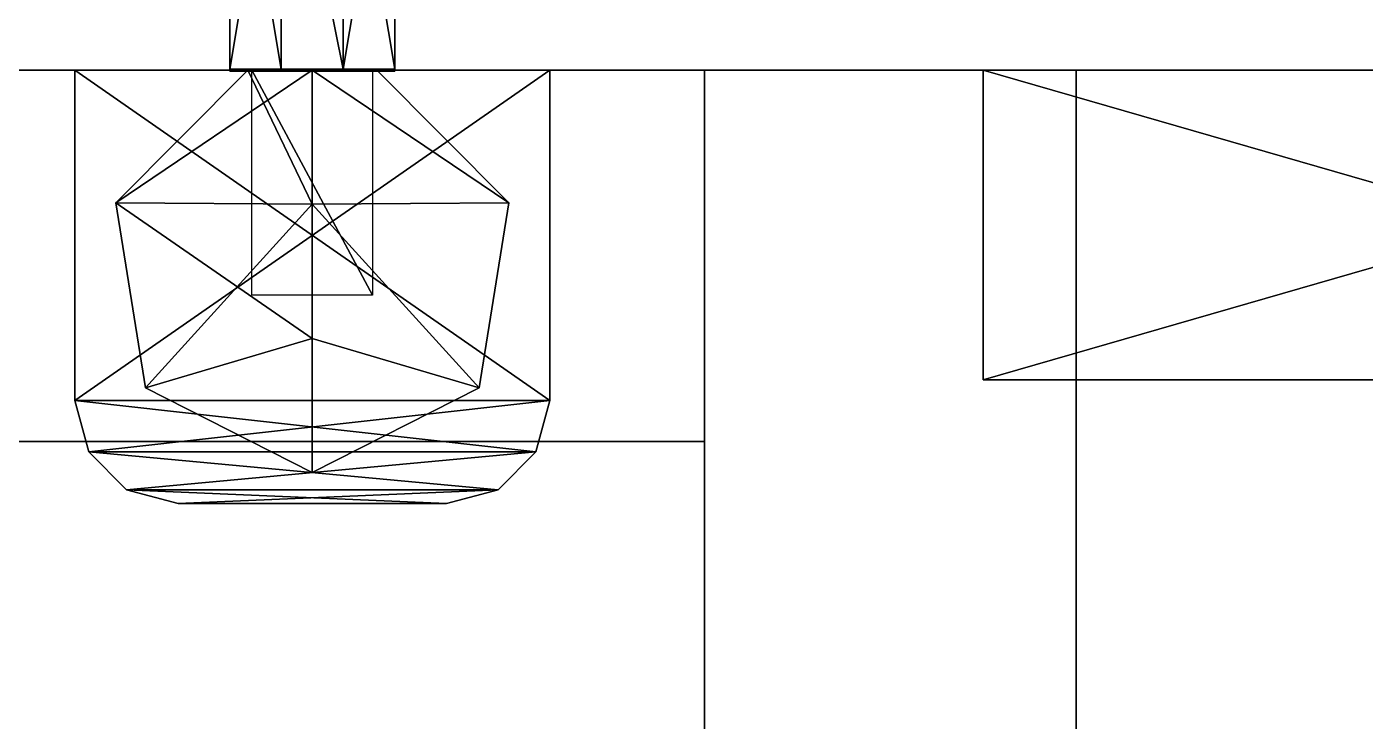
# Model space of a CAD drawing. Extents: x -100 to 4856, y -100 to 4830.
# Drawn here: x 459.2 to 524, y 2206.5 to 2240.1 of the extents above; entities that cross this region are included whole.
import ezdxf

# ---------------------------------------------------------------- set-up
doc = ezdxf.new("R2010")
doc.units = 0
for name, color, linetype in [('LAYER0', 7, 'CONTINUOUS'), ('LAYER144', 7, 'CONTINUOUS'), ('LAYER148', 7, 'CONTINUOUS'), ('LAYER163', 7, 'CONTINUOUS'), ('LAYER216', 7, 'CONTINUOUS'), ('LAYER217', 7, 'CONTINUOUS'), ('LAYER218', 254, 'CONTINUOUS'), ('LAYER244', 7, 'CONTINUOUS'), ('LAYER245', 7, 'CONTINUOUS'), ('LAYER246', 254, 'CONTINUOUS'), ('LAYER373', 253, 'CONTINUOUS'), ('LAYER375', 253, 'CONTINUOUS'), ('LAYER377', 253, 'CONTINUOUS'), ('LAYER379', 253, 'CONTINUOUS'), ('LAYER381', 253, 'CONTINUOUS'), ('LAYER430', 7, 'CONTINUOUS'), ('LAYER431', 7, 'CONTINUOUS')]:
    doc.layers.add(name, color=color, linetype=linetype)

msp = doc.modelspace()

# ---------------------------------------------------------------- linework, layer by layer
at = {"layer": 'LAYER0', "invisible_edges": 1}
for points in [[(4856, 4830, -5), (-100, -100, -5), (-100, 4830, -5), (4856, 4830, -5)], [(-100, -100, -5), (4856, 4830, -5), (4856, -100, -5), (-100, -100, -5)], [(4856, -100), (-100, 4830), (-100, -100), (4856, -100)], [(-100, 4830), (4856, -100), (4856, 4830), (-100, 4830)]]:
    msp.add_3dface(points, dxfattribs=at)
at = {"layer": 'LAYER144', "invisible_edges": 1}
for points in [[(20, 2238), (570, 2256), (570, 2238), (20, 2238)], [(570, 2256), (20, 2238), (20, 2256), (570, 2256)], [(20, 2256, 2540), (570, 2238, 2540), (570, 2256, 2540), (20, 2256, 2540)], [(570, 2238, 2540), (20, 2256, 2540), (20, 2238, 2540), (570, 2238, 2540)], [(570, 2238, 2540), (20, 2238), (570, 2238), (570, 2238, 2540)], [(20, 2238), (570, 2238, 2540), (20, 2238, 2540), (20, 2238)]]:
    msp.add_3dface(points, dxfattribs=at)
at = {"layer": 'LAYER148', "invisible_edges": 1}
for points in [[(20, 2238, 80), (570, 1458, 80), (20, 1458, 80), (20, 2238, 80)], [(570, 1458, 80), (20, 2238, 80), (570, 2238, 80), (570, 1458, 80)], [(20, 2238, 80), (570, 2238, 98), (570, 2238, 80), (20, 2238, 80)], [(570, 2238, 98), (20, 2238, 80), (20, 2238, 98), (570, 2238, 98)], [(570, 2238, 98), (20, 1458, 98), (570, 1458, 98), (570, 2238, 98)], [(20, 1458, 98), (570, 2238, 98), (20, 2238, 98), (20, 1458, 98)]]:
    msp.add_3dface(points, dxfattribs=at)
at = {"layer": 'LAYER163', "invisible_edges": 1}
for points in [[(20, 1458, 2539), (570, 2238, 2539), (20, 2238, 2539), (20, 1458, 2539)], [(570, 2238, 2539), (20, 1458, 2539), (570, 1458, 2539), (570, 2238, 2539)], [(20, 2238, 2521), (570, 2238, 2539), (570, 2238, 2521), (20, 2238, 2521)], [(570, 2238, 2539), (20, 2238, 2521), (20, 2238, 2539), (570, 2238, 2539)], [(570, 1458, 2521), (20, 2238, 2521), (570, 2238, 2521), (570, 1458, 2521)], [(20, 2238, 2521), (570, 1458, 2521), (20, 1458, 2521), (20, 2238, 2521)]]:
    msp.add_3dface(points, dxfattribs=at)
at = {"layer": 'LAYER216', "invisible_edges": 1}
for points in [[(44.6, 1458, 1984), (510, 2238, 1984), (44.6, 2238, 1984), (44.6, 1458, 1984)], [(510, 2238, 1984), (44.6, 1458, 1984), (510, 1458, 1984), (510, 2238, 1984)], [(44.6, 2238, 1966), (510, 2238, 1984), (510, 2238, 1966), (44.6, 2238, 1966)], [(510, 2238, 1984), (44.6, 2238, 1966), (44.6, 2238, 1984), (510, 2238, 1984)], [(510, 1458, 1966), (44.6, 2238, 1966), (510, 2238, 1966), (510, 1458, 1966)], [(44.6, 2238, 1966), (510, 1458, 1966), (44.6, 1458, 1966), (44.6, 2238, 1966)], [(510, 1458, 1966), (510, 2238, 1984), (510, 1458, 1984), (510, 1458, 1966)], [(510, 2238, 1984), (510, 1458, 1966), (510, 2238, 1966), (510, 2238, 1984)]]:
    msp.add_3dface(points, dxfattribs=at)
at = {"layer": 'LAYER217'}
for points in [[(484.5, 2238, 1964.01), (484.5, 2222, 1964.01), (461.5, 2238, 1964.01), (484.5, 2238, 1964.01)], [(461.5, 2238, 1964.01), (484.5, 2222, 1964.01), (461.5, 2222, 1964.01), (461.5, 2238, 1964.01)], [(484.5, 2238, 1966), (484.5, 2222, 1966), (461.5, 2238, 1966), (484.5, 2238, 1966)], [(461.5, 2238, 1966), (484.5, 2222, 1966), (461.5, 2222, 1966), (461.5, 2238, 1966)], [(461.5, 2222, 1964.01), (461.5, 2238, 1964.01), (461.5, 2222, 1966), (461.5, 2222, 1964.01)], [(461.5, 2222, 1966), (461.5, 2238, 1964.01), (461.5, 2238, 1966), (461.5, 2222, 1966)], [(461.5, 2238, 1964.01), (461.5, 2238, 1966), (484.5, 2238, 1964.01), (461.5, 2238, 1964.01)], [(484.5, 2238, 1964.01), (461.5, 2238, 1966), (484.5, 2238, 1966), (484.5, 2238, 1964.01)], [(461.5, 2222, 1964.01), (461.5, 2238, 1964.01), (484.5, 2222, 1964.01), (461.5, 2222, 1964.01)], [(484.5, 2222, 1964.01), (461.5, 2238, 1964.01), (484.5, 2238, 1964.01), (484.5, 2222, 1964.01)], [(461.5, 2222, 1964.01), (461.5, 2222, 1966), (461.5, 2238, 1964.01), (461.5, 2222, 1964.01)], [(461.5, 2238, 1964.01), (461.5, 2222, 1966), (461.5, 2238, 1966), (461.5, 2238, 1964.01)], [(484.5, 2238, 1964.01), (484.5, 2238, 1966), (461.5, 2238, 1964.01), (484.5, 2238, 1964.01)], [(461.5, 2238, 1964.01), (484.5, 2238, 1966), (461.5, 2238, 1966), (461.5, 2238, 1964.01)], [(484.5, 2222, 1966), (484.5, 2238, 1966), (461.5, 2222, 1966), (484.5, 2222, 1966)], [(461.5, 2222, 1966), (484.5, 2238, 1966), (461.5, 2238, 1966), (461.5, 2222, 1966)], [(463.4825, 2231.569, 1980), (473, 2231.5, 1980), (469.8775, 2238, 1980), (463.4825, 2231.569, 1980)], [(463.4825, 2231.569, 1980), (469.8775, 2238, 1980), (463.4825, 2231.569, 1966), (463.4825, 2231.569, 1980)], [(463.4825, 2231.569, 1966), (469.8775, 2238, 1980), (469.8775, 2238, 1966), (463.4825, 2231.569, 1966)], [(469.8775, 2238, 1966), (469.8775, 2238, 1980), (463.4825, 2231.569, 1966), (469.8775, 2238, 1966)], [(463.4825, 2231.569, 1966), (469.8775, 2238, 1980), (463.4825, 2231.569, 1980), (463.4825, 2231.569, 1966)], [(473, 2231.5, 1980), (463.4825, 2231.569, 1980), (473, 2238, 1980), (473, 2231.5, 1980)], [(473, 2238, 1980), (463.4825, 2231.569, 1980), (469.8775, 2238, 1980), (473, 2238, 1980)], [(476.1225, 2238, 1966), (469.8775, 2238, 1966), (476.1225, 2238, 1980), (476.1225, 2238, 1966)], [(476.1225, 2238, 1980), (469.8775, 2238, 1966), (469.8775, 2238, 1980), (476.1225, 2238, 1980)], [(469.8775, 2238, 1980), (473, 2231.5, 1980), (473, 2238, 1980), (469.8775, 2238, 1980)], [(476.1225, 2238, 1966), (476.1225, 2238, 1980), (469.8775, 2238, 1966), (476.1225, 2238, 1966)], [(469.8775, 2238, 1966), (476.1225, 2238, 1980), (469.8775, 2238, 1980), (469.8775, 2238, 1966)], [(470.0802, 2227.092, 1964), (470.0802, 2238, 1964), (475.9198, 2227.092, 1964), (470.0802, 2227.092, 1964)], [(475.9198, 2227.092, 1964), (470.0802, 2238, 1964), (475.9198, 2238, 1964), (475.9198, 2227.092, 1964)], [(473, 2231.5, 1980), (482.5175, 2231.569, 1980), (473, 2238, 1980), (473, 2231.5, 1980)], [(473, 2238, 1980), (482.5175, 2231.569, 1980), (476.1225, 2238, 1980), (473, 2238, 1980)], [(473, 2231.5, 1980), (482.5175, 2231.569, 1980), (473, 2238, 1980), (473, 2231.5, 1980)], [(473, 2238, 1980), (482.5175, 2231.569, 1980), (476.1225, 2238, 1980), (473, 2238, 1980)], [(476.1225, 2238, 1966), (476.1225, 2238, 1980), (482.5175, 2231.569, 1966), (476.1225, 2238, 1966)], [(482.5175, 2231.569, 1966), (476.1225, 2238, 1980), (482.5175, 2231.569, 1980), (482.5175, 2231.569, 1966)], [(482.5175, 2231.569, 1966), (482.5175, 2231.569, 1980), (476.1225, 2238, 1966), (482.5175, 2231.569, 1966)], [(476.1225, 2238, 1966), (482.5175, 2231.569, 1980), (476.1225, 2238, 1980), (476.1225, 2238, 1966)], [(484.5, 2238, 1964.01), (484.5, 2238, 1966), (484.5, 2222, 1964.01), (484.5, 2238, 1964.01)], [(484.5, 2222, 1964.01), (484.5, 2238, 1966), (484.5, 2222, 1966), (484.5, 2222, 1964.01)], [(484.5, 2222, 1966), (484.5, 2222, 1964.01), (484.5, 2238, 1966), (484.5, 2222, 1966)], [(484.5, 2238, 1966), (484.5, 2222, 1964.01), (484.5, 2238, 1964.01), (484.5, 2238, 1966)], [(464.9165, 2222.613, 1980), (473, 2225, 1980), (463.4825, 2231.569, 1980), (464.9165, 2222.613, 1980)], [(463.4825, 2231.569, 1980), (473, 2225, 1980), (473, 2231.5, 1980), (463.4825, 2231.569, 1980)], [(464.9165, 2222.613, 1980), (463.4825, 2231.569, 1980), (464.9165, 2222.613, 1966), (464.9165, 2222.613, 1980)], [(464.9165, 2222.613, 1966), (463.4825, 2231.569, 1980), (463.4825, 2231.569, 1966), (464.9165, 2222.613, 1966)], [(463.4825, 2231.569, 1966), (463.4825, 2231.569, 1980), (464.9165, 2222.613, 1966), (463.4825, 2231.569, 1966)], [(464.9165, 2222.613, 1966), (463.4825, 2231.569, 1980), (464.9165, 2222.613, 1980), (464.9165, 2222.613, 1966)], [(473, 2231.5, 1980), (464.9165, 2222.613, 1980), (463.4825, 2231.569, 1980), (473, 2231.5, 1980)], [(473, 2225, 1980), (464.9165, 2222.613, 1980), (473, 2231.5, 1980), (473, 2225, 1980)], [(473, 2231.5, 1980), (481.0835, 2222.613, 1980), (482.5175, 2231.569, 1980), (473, 2231.5, 1980)], [(473, 2231.5, 1980), (481.0835, 2222.613, 1980), (482.5175, 2231.569, 1980), (473, 2231.5, 1980)], [(473, 2225, 1980), (481.0835, 2222.613, 1980), (473, 2231.5, 1980), (473, 2225, 1980)], [(473, 2225, 1980), (481.0835, 2222.613, 1980), (473, 2231.5, 1980), (473, 2225, 1980)], [(481.0835, 2222.613, 1966), (482.5175, 2231.569, 1966), (481.0835, 2222.613, 1980), (481.0835, 2222.613, 1966)], [(481.0835, 2222.613, 1980), (482.5175, 2231.569, 1966), (482.5175, 2231.569, 1980), (481.0835, 2222.613, 1980)], [(481.0835, 2222.613, 1966), (481.0835, 2222.613, 1980), (482.5175, 2231.569, 1966), (481.0835, 2222.613, 1966)], [(482.5175, 2231.569, 1966), (481.0835, 2222.613, 1980), (482.5175, 2231.569, 1980), (482.5175, 2231.569, 1966)], [(473, 2218.5, 1980), (473, 2225, 1980), (464.9165, 2222.613, 1980), (473, 2218.5, 1980)], [(473, 2225, 1980), (473, 2218.5, 1980), (464.9165, 2222.613, 1980), (473, 2225, 1980)], [(473, 2218.5, 1980), (481.0835, 2222.613, 1980), (473, 2225, 1980), (473, 2218.5, 1980)], [(473, 2225, 1980), (473, 2218.5, 1980), (481.0835, 2222.613, 1980), (473, 2225, 1980)], [(473, 2218.5, 1980), (464.9165, 2222.613, 1980), (473, 2218.5, 1966), (473, 2218.5, 1980)], [(473, 2218.5, 1966), (464.9165, 2222.613, 1980), (464.9165, 2222.613, 1966), (473, 2218.5, 1966)], [(464.9165, 2222.613, 1966), (464.9165, 2222.613, 1980), (473, 2218.5, 1966), (464.9165, 2222.613, 1966)], [(473, 2218.5, 1966), (464.9165, 2222.613, 1980), (473, 2218.5, 1980), (473, 2218.5, 1966)], [(473, 2218.5, 1966), (481.0835, 2222.613, 1966), (473, 2218.5, 1980), (473, 2218.5, 1966)], [(473, 2218.5, 1980), (481.0835, 2222.613, 1966), (481.0835, 2222.613, 1980), (473, 2218.5, 1980)], [(473, 2218.5, 1966), (473, 2218.5, 1980), (481.0835, 2222.613, 1966), (473, 2218.5, 1966)], [(481.0835, 2222.613, 1966), (473, 2218.5, 1980), (481.0835, 2222.613, 1980), (481.0835, 2222.613, 1966)], [(462.1699, 2219.5, 1966), (461.5, 2222, 1966), (462.1699, 2219.5, 1964.01), (462.1699, 2219.5, 1966)], [(462.1699, 2219.5, 1964.01), (461.5, 2222, 1966), (461.5, 2222, 1964.01), (462.1699, 2219.5, 1964.01)], [(484.5, 2222, 1964.01), (462.1699, 2219.5, 1964.01), (461.5, 2222, 1964.01), (484.5, 2222, 1964.01)], [(462.1699, 2219.5, 1966), (484.5, 2222, 1966), (461.5, 2222, 1966), (462.1699, 2219.5, 1966)], [(484.5, 2222, 1964.01), (461.5, 2222, 1964.01), (483.8301, 2219.5, 1964.01), (484.5, 2222, 1964.01)], [(483.8301, 2219.5, 1964.01), (461.5, 2222, 1964.01), (462.1699, 2219.5, 1964.01), (483.8301, 2219.5, 1964.01)], [(484.5, 2222, 1966), (461.5, 2222, 1966), (483.8301, 2219.5, 1966), (484.5, 2222, 1966)], [(483.8301, 2219.5, 1966), (461.5, 2222, 1966), (462.1699, 2219.5, 1966), (483.8301, 2219.5, 1966)], [(462.1699, 2219.5, 1964.01), (462.1699, 2219.5, 1966), (461.5, 2222, 1964.01), (462.1699, 2219.5, 1964.01)], [(461.5, 2222, 1964.01), (462.1699, 2219.5, 1966), (461.5, 2222, 1966), (461.5, 2222, 1964.01)], [(483.8301, 2219.5, 1964.01), (462.1699, 2219.5, 1964.01), (484.5, 2222, 1964.01), (483.8301, 2219.5, 1964.01)], [(483.8301, 2219.5, 1966), (484.5, 2222, 1966), (462.1699, 2219.5, 1966), (483.8301, 2219.5, 1966)], [(483.8301, 2219.5, 1964.01), (484.5, 2222, 1964.01), (483.8301, 2219.5, 1966), (483.8301, 2219.5, 1964.01)], [(483.8301, 2219.5, 1966), (484.5, 2222, 1964.01), (484.5, 2222, 1966), (483.8301, 2219.5, 1966)], [(483.8301, 2219.5, 1964.01), (483.8301, 2219.5, 1966), (484.5, 2222, 1964.01), (483.8301, 2219.5, 1964.01)], [(484.5, 2222, 1964.01), (483.8301, 2219.5, 1966), (484.5, 2222, 1966), (484.5, 2222, 1964.01)], [(464, 2217.67, 1966), (462.1699, 2219.5, 1966), (464, 2217.67, 1964.01), (464, 2217.67, 1966)], [(464, 2217.67, 1964.01), (462.1699, 2219.5, 1966), (462.1699, 2219.5, 1964.01), (464, 2217.67, 1964.01)], [(464, 2217.67, 1964.01), (462.1699, 2219.5, 1964.01), (482, 2217.67, 1964.01), (464, 2217.67, 1964.01)], [(482, 2217.67, 1964.01), (462.1699, 2219.5, 1964.01), (483.8301, 2219.5, 1964.01), (482, 2217.67, 1964.01)], [(464, 2217.67, 1966), (483.8301, 2219.5, 1966), (462.1699, 2219.5, 1966), (464, 2217.67, 1966)], [(483.8301, 2219.5, 1964.01), (462.1699, 2219.5, 1964.01), (482, 2217.67, 1964.01), (483.8301, 2219.5, 1964.01)], [(482, 2217.67, 1964.01), (462.1699, 2219.5, 1964.01), (464, 2217.67, 1964.01), (482, 2217.67, 1964.01)], [(483.8301, 2219.5, 1966), (462.1699, 2219.5, 1966), (482, 2217.67, 1966), (483.8301, 2219.5, 1966)], [(482, 2217.67, 1966), (462.1699, 2219.5, 1966), (464, 2217.67, 1966), (482, 2217.67, 1966)], [(464, 2217.67, 1964.01), (464, 2217.67, 1966), (462.1699, 2219.5, 1964.01), (464, 2217.67, 1964.01)], [(462.1699, 2219.5, 1964.01), (464, 2217.67, 1966), (462.1699, 2219.5, 1966), (462.1699, 2219.5, 1964.01)], [(482, 2217.67, 1966), (483.8301, 2219.5, 1966), (464, 2217.67, 1966), (482, 2217.67, 1966)], [(482, 2217.67, 1964.01), (483.8301, 2219.5, 1964.01), (482, 2217.67, 1966), (482, 2217.67, 1964.01)], [(482, 2217.67, 1966), (483.8301, 2219.5, 1964.01), (483.8301, 2219.5, 1966), (482, 2217.67, 1966)], [(482, 2217.67, 1964.01), (482, 2217.67, 1966), (483.8301, 2219.5, 1964.01), (482, 2217.67, 1964.01)], [(483.8301, 2219.5, 1964.01), (482, 2217.67, 1966), (483.8301, 2219.5, 1966), (483.8301, 2219.5, 1964.01)], [(466.5, 2217, 1966), (464, 2217.67, 1966), (466.5, 2217, 1964.01), (466.5, 2217, 1966)], [(466.5, 2217, 1964.01), (464, 2217.67, 1966), (464, 2217.67, 1964.01), (466.5, 2217, 1964.01)], [(466.5, 2217, 1964.01), (464, 2217.67, 1964.01), (479.5, 2217, 1964.01), (466.5, 2217, 1964.01)], [(479.5, 2217, 1964.01), (464, 2217.67, 1964.01), (482, 2217.67, 1964.01), (479.5, 2217, 1964.01)], [(466.5, 2217, 1966), (482, 2217.67, 1966), (464, 2217.67, 1966), (466.5, 2217, 1966)], [(482, 2217.67, 1964.01), (464, 2217.67, 1964.01), (479.5, 2217, 1964.01), (482, 2217.67, 1964.01)], [(479.5, 2217, 1964.01), (464, 2217.67, 1964.01), (466.5, 2217, 1964.01), (479.5, 2217, 1964.01)], [(482, 2217.67, 1966), (464, 2217.67, 1966), (479.5, 2217, 1966), (482, 2217.67, 1966)], [(479.5, 2217, 1966), (464, 2217.67, 1966), (466.5, 2217, 1966), (479.5, 2217, 1966)], [(466.5, 2217, 1964.01), (466.5, 2217, 1966), (464, 2217.67, 1964.01), (466.5, 2217, 1964.01)], [(464, 2217.67, 1964.01), (466.5, 2217, 1966), (464, 2217.67, 1966), (464, 2217.67, 1964.01)], [(479.5, 2217, 1966), (482, 2217.67, 1966), (466.5, 2217, 1966), (479.5, 2217, 1966)], [(479.5, 2217, 1964.01), (482, 2217.67, 1964.01), (479.5, 2217, 1966), (479.5, 2217, 1964.01)], [(479.5, 2217, 1966), (482, 2217.67, 1964.01), (482, 2217.67, 1966), (479.5, 2217, 1966)], [(479.5, 2217, 1964.01), (479.5, 2217, 1966), (482, 2217.67, 1964.01), (479.5, 2217, 1964.01)], [(482, 2217.67, 1964.01), (479.5, 2217, 1966), (482, 2217.67, 1966), (482, 2217.67, 1964.01)], [(479.5, 2217, 1966), (479.5, 2217, 1964.01), (466.5, 2217, 1966), (479.5, 2217, 1966)], [(466.5, 2217, 1966), (479.5, 2217, 1964.01), (466.5, 2217, 1964.01), (466.5, 2217, 1966)], [(479.5, 2217, 1964.01), (479.5, 2217, 1966), (466.5, 2217, 1964.01), (479.5, 2217, 1964.01)], [(466.5, 2217, 1964.01), (479.5, 2217, 1966), (466.5, 2217, 1966), (466.5, 2217, 1964.01)]]:
    msp.add_3dface(points, dxfattribs=at)
at = {"layer": 'LAYER218'}
for points in [[(471.5, 2252.95, 1974.83), (469, 2252.95, 1971.5), (471.5, 2238.05, 1974.83), (471.5, 2252.95, 1974.83)], [(471.5, 2238.05, 1974.83), (469, 2252.95, 1971.5), (469, 2238.05, 1971.5), (471.5, 2238.05, 1974.83)], [(469, 2252.95, 1971.5), (471.5, 2252.95, 1968.17), (469, 2238.05, 1971.5), (469, 2252.95, 1971.5)], [(469, 2238.05, 1971.5), (471.5, 2252.95, 1968.17), (471.5, 2238.05, 1968.17), (469, 2238.05, 1971.5)], [(471.5, 2238.05, 1974.83), (474.5, 2238.05, 1974.83), (471.5, 2252.95, 1974.83), (471.5, 2238.05, 1974.83)], [(471.5, 2252.95, 1974.83), (474.5, 2238.05, 1974.83), (474.5, 2252.95, 1974.83), (471.5, 2252.95, 1974.83)], [(474.5, 2252.95, 1968.17), (474.5, 2238.05, 1968.17), (471.5, 2252.95, 1968.17), (474.5, 2252.95, 1968.17)], [(471.5, 2252.95, 1968.17), (474.5, 2238.05, 1968.17), (471.5, 2238.05, 1968.17), (471.5, 2252.95, 1968.17)], [(474.5, 2238.05, 1974.83), (477, 2238.05, 1971.5), (474.5, 2252.95, 1974.83), (474.5, 2238.05, 1974.83)], [(474.5, 2252.95, 1974.83), (477, 2238.05, 1971.5), (477, 2252.95, 1971.5), (474.5, 2252.95, 1974.83)], [(477, 2238.05, 1971.5), (474.5, 2238.05, 1968.17), (477, 2252.95, 1971.5), (477, 2238.05, 1971.5)], [(477, 2252.95, 1971.5), (474.5, 2238.05, 1968.17), (474.5, 2252.95, 1968.17), (477, 2252.95, 1971.5)], [(471.5, 2238.05, 1974.83), (469, 2238.05, 1971.5), (471.5, 2237.95, 1974.83), (471.5, 2238.05, 1974.83)], [(471.5, 2237.95, 1974.83), (469, 2238.05, 1971.5), (469, 2237.95, 1971.5), (471.5, 2237.95, 1974.83)], [(469, 2238.05, 1971.5), (471.5, 2238.05, 1968.17), (469, 2237.95, 1971.5), (469, 2238.05, 1971.5)], [(469, 2237.95, 1971.5), (471.5, 2238.05, 1968.17), (471.5, 2237.95, 1968.17), (469, 2237.95, 1971.5)], [(477, 2238.05, 1967.5), (477, 2237.95, 1967.5), (469, 2238.05, 1967.5), (477, 2238.05, 1967.5)], [(469, 2238.05, 1967.5), (477, 2237.95, 1967.5), (469, 2237.95, 1967.5), (469, 2238.05, 1967.5)], [(469, 2238.05, 1975.5), (469, 2237.95, 1975.5), (477, 2238.05, 1975.5), (469, 2238.05, 1975.5)], [(477, 2238.05, 1975.5), (469, 2237.95, 1975.5), (477, 2237.95, 1975.5), (477, 2238.05, 1975.5)], [(469, 2237.95, 1967.5), (469, 2237.95, 1975.5), (469, 2238.05, 1967.5), (469, 2237.95, 1967.5)], [(469, 2238.05, 1967.5), (469, 2237.95, 1975.5), (469, 2238.05, 1975.5), (469, 2238.05, 1967.5)], [(477, 2238.05, 1975.5), (477, 2238.05, 1967.5), (469, 2238.05, 1975.5), (477, 2238.05, 1975.5)], [(469, 2238.05, 1975.5), (477, 2238.05, 1967.5), (469, 2238.05, 1967.5), (469, 2238.05, 1975.5)], [(469, 2237.95, 1975.5), (469, 2237.95, 1967.5), (477, 2237.95, 1975.5), (469, 2237.95, 1975.5)], [(477, 2237.95, 1975.5), (469, 2237.95, 1967.5), (477, 2237.95, 1967.5), (477, 2237.95, 1975.5)], [(474.5, 2237.95, 1974.83), (474.5, 2238.05, 1974.83), (471.5, 2237.95, 1974.83), (474.5, 2237.95, 1974.83)], [(471.5, 2237.95, 1974.83), (474.5, 2238.05, 1974.83), (471.5, 2238.05, 1974.83), (471.5, 2237.95, 1974.83)], [(474.5, 2238.05, 1968.17), (474.5, 2237.95, 1968.17), (471.5, 2238.05, 1968.17), (474.5, 2238.05, 1968.17)], [(471.5, 2238.05, 1968.17), (474.5, 2237.95, 1968.17), (471.5, 2237.95, 1968.17), (471.5, 2238.05, 1968.17)], [(474.5, 2237.95, 1974.83), (477, 2237.95, 1971.5), (474.5, 2238.05, 1974.83), (474.5, 2237.95, 1974.83)], [(474.5, 2238.05, 1974.83), (477, 2237.95, 1971.5), (477, 2238.05, 1971.5), (474.5, 2238.05, 1974.83)], [(477, 2237.95, 1971.5), (474.5, 2237.95, 1968.17), (477, 2238.05, 1971.5), (477, 2237.95, 1971.5)], [(477, 2238.05, 1971.5), (474.5, 2237.95, 1968.17), (474.5, 2238.05, 1968.17), (477, 2238.05, 1971.5)], [(477, 2237.95, 1975.5), (477, 2237.95, 1967.5), (477, 2238.05, 1975.5), (477, 2237.95, 1975.5)], [(477, 2238.05, 1975.5), (477, 2237.95, 1967.5), (477, 2238.05, 1967.5), (477, 2238.05, 1975.5)]]:
    msp.add_3dface(points, dxfattribs=at)
at = {"layer": 'LAYER244', "invisible_edges": 1}
for points in [[(44.6, 1458, 866), (510, 2238, 866), (44.6, 2238, 866), (44.6, 1458, 866)], [(510, 2238, 866), (44.6, 1458, 866), (510, 1458, 866), (510, 2238, 866)], [(44.6, 2238, 848), (510, 2238, 866), (510, 2238, 848), (44.6, 2238, 848)], [(510, 2238, 866), (44.6, 2238, 848), (44.6, 2238, 866), (510, 2238, 866)], [(510, 1458, 848), (44.6, 2238, 848), (510, 2238, 848), (510, 1458, 848)], [(44.6, 2238, 848), (510, 1458, 848), (44.6, 1458, 848), (44.6, 2238, 848)], [(510, 1458, 848), (510, 2238, 866), (510, 1458, 866), (510, 1458, 848)], [(510, 2238, 866), (510, 1458, 848), (510, 2238, 848), (510, 2238, 866)]]:
    msp.add_3dface(points, dxfattribs=at)
at = {"layer": 'LAYER245'}
for points in [[(484.5, 2238, 846.01), (484.5, 2222, 846.01), (461.5, 2238, 846.01), (484.5, 2238, 846.01)], [(461.5, 2238, 846.01), (484.5, 2222, 846.01), (461.5, 2222, 846.01), (461.5, 2238, 846.01)], [(484.5, 2238, 848), (484.5, 2222, 848), (461.5, 2238, 848), (484.5, 2238, 848)], [(461.5, 2238, 848), (484.5, 2222, 848), (461.5, 2222, 848), (461.5, 2238, 848)], [(461.5, 2222, 846.01), (461.5, 2238, 846.01), (461.5, 2222, 848), (461.5, 2222, 846.01)], [(461.5, 2222, 848), (461.5, 2238, 846.01), (461.5, 2238, 848), (461.5, 2222, 848)], [(461.5, 2238, 846.01), (461.5, 2238, 848), (484.5, 2238, 846.01), (461.5, 2238, 846.01)], [(484.5, 2238, 846.01), (461.5, 2238, 848), (484.5, 2238, 848), (484.5, 2238, 846.01)], [(461.5, 2222, 846.01), (461.5, 2238, 846.01), (484.5, 2222, 846.01), (461.5, 2222, 846.01)], [(484.5, 2222, 846.01), (461.5, 2238, 846.01), (484.5, 2238, 846.01), (484.5, 2222, 846.01)], [(461.5, 2222, 846.01), (461.5, 2222, 848), (461.5, 2238, 846.01), (461.5, 2222, 846.01)], [(461.5, 2238, 846.01), (461.5, 2222, 848), (461.5, 2238, 848), (461.5, 2238, 846.01)], [(484.5, 2238, 846.01), (484.5, 2238, 848), (461.5, 2238, 846.01), (484.5, 2238, 846.01)], [(461.5, 2238, 846.01), (484.5, 2238, 848), (461.5, 2238, 848), (461.5, 2238, 846.01)], [(484.5, 2222, 848), (484.5, 2238, 848), (461.5, 2222, 848), (484.5, 2222, 848)], [(461.5, 2222, 848), (484.5, 2238, 848), (461.5, 2238, 848), (461.5, 2222, 848)], [(463.4825, 2231.569, 862), (473, 2231.5, 862), (469.8775, 2238, 862), (463.4825, 2231.569, 862)], [(463.4825, 2231.569, 862), (469.8775, 2238, 862), (463.4825, 2231.569, 848), (463.4825, 2231.569, 862)], [(463.4825, 2231.569, 848), (469.8775, 2238, 862), (469.8775, 2238, 848), (463.4825, 2231.569, 848)], [(469.8775, 2238, 848), (469.8775, 2238, 862), (463.4825, 2231.569, 848), (469.8775, 2238, 848)], [(463.4825, 2231.569, 848), (469.8775, 2238, 862), (463.4825, 2231.569, 862), (463.4825, 2231.569, 848)], [(473, 2231.5, 862), (463.4825, 2231.569, 862), (473, 2238, 862), (473, 2231.5, 862)], [(473, 2238, 862), (463.4825, 2231.569, 862), (469.8775, 2238, 862), (473, 2238, 862)], [(476.1225, 2238, 848), (469.8775, 2238, 848), (476.1225, 2238, 862), (476.1225, 2238, 848)], [(476.1225, 2238, 862), (469.8775, 2238, 848), (469.8775, 2238, 862), (476.1225, 2238, 862)], [(469.8775, 2238, 862), (473, 2231.5, 862), (473, 2238, 862), (469.8775, 2238, 862)], [(476.1225, 2238, 848), (476.1225, 2238, 862), (469.8775, 2238, 848), (476.1225, 2238, 848)], [(469.8775, 2238, 848), (476.1225, 2238, 862), (469.8775, 2238, 862), (469.8775, 2238, 848)], [(470.0802, 2227.092, 846), (470.0802, 2238, 846), (475.9198, 2227.092, 846), (470.0802, 2227.092, 846)], [(475.9198, 2227.092, 846), (470.0802, 2238, 846), (475.9198, 2238, 846), (475.9198, 2227.092, 846)], [(473, 2231.5, 862), (482.5175, 2231.569, 862), (473, 2238, 862), (473, 2231.5, 862)], [(473, 2238, 862), (482.5175, 2231.569, 862), (476.1225, 2238, 862), (473, 2238, 862)], [(473, 2231.5, 862), (482.5175, 2231.569, 862), (473, 2238, 862), (473, 2231.5, 862)], [(473, 2238, 862), (482.5175, 2231.569, 862), (476.1225, 2238, 862), (473, 2238, 862)], [(476.1225, 2238, 848), (476.1225, 2238, 862), (482.5175, 2231.569, 848), (476.1225, 2238, 848)], [(482.5175, 2231.569, 848), (476.1225, 2238, 862), (482.5175, 2231.569, 862), (482.5175, 2231.569, 848)], [(482.5175, 2231.569, 848), (482.5175, 2231.569, 862), (476.1225, 2238, 848), (482.5175, 2231.569, 848)], [(476.1225, 2238, 848), (482.5175, 2231.569, 862), (476.1225, 2238, 862), (476.1225, 2238, 848)], [(484.5, 2238, 846.01), (484.5, 2238, 848), (484.5, 2222, 846.01), (484.5, 2238, 846.01)], [(484.5, 2222, 846.01), (484.5, 2238, 848), (484.5, 2222, 848), (484.5, 2222, 846.01)], [(484.5, 2222, 848), (484.5, 2222, 846.01), (484.5, 2238, 848), (484.5, 2222, 848)], [(484.5, 2238, 848), (484.5, 2222, 846.01), (484.5, 2238, 846.01), (484.5, 2238, 848)], [(464.9165, 2222.613, 862), (473, 2225, 862), (463.4825, 2231.569, 862), (464.9165, 2222.613, 862)], [(463.4825, 2231.569, 862), (473, 2225, 862), (473, 2231.5, 862), (463.4825, 2231.569, 862)], [(464.9165, 2222.613, 862), (463.4825, 2231.569, 862), (464.9165, 2222.613, 848), (464.9165, 2222.613, 862)], [(464.9165, 2222.613, 848), (463.4825, 2231.569, 862), (463.4825, 2231.569, 848), (464.9165, 2222.613, 848)], [(463.4825, 2231.569, 848), (463.4825, 2231.569, 862), (464.9165, 2222.613, 848), (463.4825, 2231.569, 848)], [(464.9165, 2222.613, 848), (463.4825, 2231.569, 862), (464.9165, 2222.613, 862), (464.9165, 2222.613, 848)], [(473, 2231.5, 862), (464.9165, 2222.613, 862), (463.4825, 2231.569, 862), (473, 2231.5, 862)], [(473, 2225, 862), (464.9165, 2222.613, 862), (473, 2231.5, 862), (473, 2225, 862)], [(473, 2231.5, 862), (481.0835, 2222.613, 862), (482.5175, 2231.569, 862), (473, 2231.5, 862)], [(473, 2231.5, 862), (481.0835, 2222.613, 862), (482.5175, 2231.569, 862), (473, 2231.5, 862)], [(473, 2225, 862), (481.0835, 2222.613, 862), (473, 2231.5, 862), (473, 2225, 862)], [(473, 2225, 862), (481.0835, 2222.613, 862), (473, 2231.5, 862), (473, 2225, 862)], [(481.0835, 2222.613, 848), (482.5175, 2231.569, 848), (481.0835, 2222.613, 862), (481.0835, 2222.613, 848)], [(481.0835, 2222.613, 862), (482.5175, 2231.569, 848), (482.5175, 2231.569, 862), (481.0835, 2222.613, 862)], [(481.0835, 2222.613, 848), (481.0835, 2222.613, 862), (482.5175, 2231.569, 848), (481.0835, 2222.613, 848)], [(482.5175, 2231.569, 848), (481.0835, 2222.613, 862), (482.5175, 2231.569, 862), (482.5175, 2231.569, 848)], [(473, 2218.5, 862), (473, 2225, 862), (464.9165, 2222.613, 862), (473, 2218.5, 862)], [(473, 2225, 862), (473, 2218.5, 862), (464.9165, 2222.613, 862), (473, 2225, 862)], [(473, 2218.5, 862), (481.0835, 2222.613, 862), (473, 2225, 862), (473, 2218.5, 862)], [(473, 2225, 862), (473, 2218.5, 862), (481.0835, 2222.613, 862), (473, 2225, 862)], [(473, 2218.5, 862), (464.9165, 2222.613, 862), (473, 2218.5, 848), (473, 2218.5, 862)], [(473, 2218.5, 848), (464.9165, 2222.613, 862), (464.9165, 2222.613, 848), (473, 2218.5, 848)], [(464.9165, 2222.613, 848), (464.9165, 2222.613, 862), (473, 2218.5, 848), (464.9165, 2222.613, 848)], [(473, 2218.5, 848), (464.9165, 2222.613, 862), (473, 2218.5, 862), (473, 2218.5, 848)], [(473, 2218.5, 848), (481.0835, 2222.613, 848), (473, 2218.5, 862), (473, 2218.5, 848)], [(473, 2218.5, 862), (481.0835, 2222.613, 848), (481.0835, 2222.613, 862), (473, 2218.5, 862)], [(473, 2218.5, 848), (473, 2218.5, 862), (481.0835, 2222.613, 848), (473, 2218.5, 848)], [(481.0835, 2222.613, 848), (473, 2218.5, 862), (481.0835, 2222.613, 862), (481.0835, 2222.613, 848)], [(462.1699, 2219.5, 848), (461.5, 2222, 848), (462.1699, 2219.5, 846.01), (462.1699, 2219.5, 848)], [(462.1699, 2219.5, 846.01), (461.5, 2222, 848), (461.5, 2222, 846.01), (462.1699, 2219.5, 846.01)], [(484.5, 2222, 846.01), (462.1699, 2219.5, 846.01), (461.5, 2222, 846.01), (484.5, 2222, 846.01)], [(462.1699, 2219.5, 848), (484.5, 2222, 848), (461.5, 2222, 848), (462.1699, 2219.5, 848)], [(484.5, 2222, 846.01), (461.5, 2222, 846.01), (483.8301, 2219.5, 846.01), (484.5, 2222, 846.01)], [(483.8301, 2219.5, 846.01), (461.5, 2222, 846.01), (462.1699, 2219.5, 846.01), (483.8301, 2219.5, 846.01)], [(484.5, 2222, 848), (461.5, 2222, 848), (483.8301, 2219.5, 848), (484.5, 2222, 848)], [(483.8301, 2219.5, 848), (461.5, 2222, 848), (462.1699, 2219.5, 848), (483.8301, 2219.5, 848)], [(462.1699, 2219.5, 846.01), (462.1699, 2219.5, 848), (461.5, 2222, 846.01), (462.1699, 2219.5, 846.01)], [(461.5, 2222, 846.01), (462.1699, 2219.5, 848), (461.5, 2222, 848), (461.5, 2222, 846.01)], [(483.8301, 2219.5, 846.01), (462.1699, 2219.5, 846.01), (484.5, 2222, 846.01), (483.8301, 2219.5, 846.01)], [(483.8301, 2219.5, 848), (484.5, 2222, 848), (462.1699, 2219.5, 848), (483.8301, 2219.5, 848)], [(483.8301, 2219.5, 846.01), (484.5, 2222, 846.01), (483.8301, 2219.5, 848), (483.8301, 2219.5, 846.01)], [(483.8301, 2219.5, 848), (484.5, 2222, 846.01), (484.5, 2222, 848), (483.8301, 2219.5, 848)], [(483.8301, 2219.5, 846.01), (483.8301, 2219.5, 848), (484.5, 2222, 846.01), (483.8301, 2219.5, 846.01)], [(484.5, 2222, 846.01), (483.8301, 2219.5, 848), (484.5, 2222, 848), (484.5, 2222, 846.01)], [(464, 2217.67, 848), (462.1699, 2219.5, 848), (464, 2217.67, 846.01), (464, 2217.67, 848)], [(464, 2217.67, 846.01), (462.1699, 2219.5, 848), (462.1699, 2219.5, 846.01), (464, 2217.67, 846.01)], [(464, 2217.67, 846.01), (462.1699, 2219.5, 846.01), (482, 2217.67, 846.01), (464, 2217.67, 846.01)], [(482, 2217.67, 846.01), (462.1699, 2219.5, 846.01), (483.8301, 2219.5, 846.01), (482, 2217.67, 846.01)], [(464, 2217.67, 848), (483.8301, 2219.5, 848), (462.1699, 2219.5, 848), (464, 2217.67, 848)], [(483.8301, 2219.5, 846.01), (462.1699, 2219.5, 846.01), (482, 2217.67, 846.01), (483.8301, 2219.5, 846.01)], [(482, 2217.67, 846.01), (462.1699, 2219.5, 846.01), (464, 2217.67, 846.01), (482, 2217.67, 846.01)], [(483.8301, 2219.5, 848), (462.1699, 2219.5, 848), (482, 2217.67, 848), (483.8301, 2219.5, 848)], [(482, 2217.67, 848), (462.1699, 2219.5, 848), (464, 2217.67, 848), (482, 2217.67, 848)], [(464, 2217.67, 846.01), (464, 2217.67, 848), (462.1699, 2219.5, 846.01), (464, 2217.67, 846.01)], [(462.1699, 2219.5, 846.01), (464, 2217.67, 848), (462.1699, 2219.5, 848), (462.1699, 2219.5, 846.01)], [(482, 2217.67, 848), (483.8301, 2219.5, 848), (464, 2217.67, 848), (482, 2217.67, 848)], [(482, 2217.67, 846.01), (483.8301, 2219.5, 846.01), (482, 2217.67, 848), (482, 2217.67, 846.01)], [(482, 2217.67, 848), (483.8301, 2219.5, 846.01), (483.8301, 2219.5, 848), (482, 2217.67, 848)], [(482, 2217.67, 846.01), (482, 2217.67, 848), (483.8301, 2219.5, 846.01), (482, 2217.67, 846.01)], [(483.8301, 2219.5, 846.01), (482, 2217.67, 848), (483.8301, 2219.5, 848), (483.8301, 2219.5, 846.01)], [(466.5, 2217, 848), (464, 2217.67, 848), (466.5, 2217, 846.01), (466.5, 2217, 848)], [(466.5, 2217, 846.01), (464, 2217.67, 848), (464, 2217.67, 846.01), (466.5, 2217, 846.01)], [(466.5, 2217, 846.01), (464, 2217.67, 846.01), (479.5, 2217, 846.01), (466.5, 2217, 846.01)], [(479.5, 2217, 846.01), (464, 2217.67, 846.01), (482, 2217.67, 846.01), (479.5, 2217, 846.01)], [(466.5, 2217, 848), (482, 2217.67, 848), (464, 2217.67, 848), (466.5, 2217, 848)], [(482, 2217.67, 846.01), (464, 2217.67, 846.01), (479.5, 2217, 846.01), (482, 2217.67, 846.01)], [(479.5, 2217, 846.01), (464, 2217.67, 846.01), (466.5, 2217, 846.01), (479.5, 2217, 846.01)], [(482, 2217.67, 848), (464, 2217.67, 848), (479.5, 2217, 848), (482, 2217.67, 848)], [(479.5, 2217, 848), (464, 2217.67, 848), (466.5, 2217, 848), (479.5, 2217, 848)], [(466.5, 2217, 846.01), (466.5, 2217, 848), (464, 2217.67, 846.01), (466.5, 2217, 846.01)], [(464, 2217.67, 846.01), (466.5, 2217, 848), (464, 2217.67, 848), (464, 2217.67, 846.01)], [(479.5, 2217, 848), (482, 2217.67, 848), (466.5, 2217, 848), (479.5, 2217, 848)], [(479.5, 2217, 846.01), (482, 2217.67, 846.01), (479.5, 2217, 848), (479.5, 2217, 846.01)], [(479.5, 2217, 848), (482, 2217.67, 846.01), (482, 2217.67, 848), (479.5, 2217, 848)], [(479.5, 2217, 846.01), (479.5, 2217, 848), (482, 2217.67, 846.01), (479.5, 2217, 846.01)], [(482, 2217.67, 846.01), (479.5, 2217, 848), (482, 2217.67, 848), (482, 2217.67, 846.01)], [(479.5, 2217, 848), (479.5, 2217, 846.01), (466.5, 2217, 848), (479.5, 2217, 848)], [(466.5, 2217, 848), (479.5, 2217, 846.01), (466.5, 2217, 846.01), (466.5, 2217, 848)], [(479.5, 2217, 846.01), (479.5, 2217, 848), (466.5, 2217, 846.01), (479.5, 2217, 846.01)], [(466.5, 2217, 846.01), (479.5, 2217, 848), (466.5, 2217, 848), (466.5, 2217, 846.01)]]:
    msp.add_3dface(points, dxfattribs=at)
at = {"layer": 'LAYER246'}
for points in [[(471.5, 2252.95, 856.8301), (469, 2252.95, 853.5), (471.5, 2238.05, 856.8301), (471.5, 2252.95, 856.8301)], [(471.5, 2238.05, 856.8301), (469, 2252.95, 853.5), (469, 2238.05, 853.5), (471.5, 2238.05, 856.8301)], [(469, 2252.95, 853.5), (471.5, 2252.95, 850.1699), (469, 2238.05, 853.5), (469, 2252.95, 853.5)], [(469, 2238.05, 853.5), (471.5, 2252.95, 850.1699), (471.5, 2238.05, 850.1699), (469, 2238.05, 853.5)], [(471.5, 2238.05, 856.8301), (474.5, 2238.05, 856.8301), (471.5, 2252.95, 856.8301), (471.5, 2238.05, 856.8301)], [(471.5, 2252.95, 856.8301), (474.5, 2238.05, 856.8301), (474.5, 2252.95, 856.8301), (471.5, 2252.95, 856.8301)], [(474.5, 2252.95, 850.1699), (474.5, 2238.05, 850.1699), (471.5, 2252.95, 850.1699), (474.5, 2252.95, 850.1699)], [(471.5, 2252.95, 850.1699), (474.5, 2238.05, 850.1699), (471.5, 2238.05, 850.1699), (471.5, 2252.95, 850.1699)], [(474.5, 2238.05, 856.8301), (477, 2238.05, 853.5), (474.5, 2252.95, 856.8301), (474.5, 2238.05, 856.8301)], [(474.5, 2252.95, 856.8301), (477, 2238.05, 853.5), (477, 2252.95, 853.5), (474.5, 2252.95, 856.8301)], [(477, 2238.05, 853.5), (474.5, 2238.05, 850.1699), (477, 2252.95, 853.5), (477, 2238.05, 853.5)], [(477, 2252.95, 853.5), (474.5, 2238.05, 850.1699), (474.5, 2252.95, 850.1699), (477, 2252.95, 853.5)], [(471.5, 2238.05, 856.8301), (469, 2238.05, 853.5), (471.5, 2237.95, 856.8301), (471.5, 2238.05, 856.8301)], [(471.5, 2237.95, 856.8301), (469, 2238.05, 853.5), (469, 2237.95, 853.5), (471.5, 2237.95, 856.8301)], [(469, 2238.05, 853.5), (471.5, 2238.05, 850.1699), (469, 2237.95, 853.5), (469, 2238.05, 853.5)], [(469, 2237.95, 853.5), (471.5, 2238.05, 850.1699), (471.5, 2237.95, 850.1699), (469, 2237.95, 853.5)], [(477, 2238.05, 849.5), (477, 2237.95, 849.5), (469, 2238.05, 849.5), (477, 2238.05, 849.5)], [(469, 2238.05, 849.5), (477, 2237.95, 849.5), (469, 2237.95, 849.5), (469, 2238.05, 849.5)], [(469, 2238.05, 857.5), (469, 2237.95, 857.5), (477, 2238.05, 857.5), (469, 2238.05, 857.5)], [(477, 2238.05, 857.5), (469, 2237.95, 857.5), (477, 2237.95, 857.5), (477, 2238.05, 857.5)], [(469, 2237.95, 849.5), (469, 2237.95, 857.5), (469, 2238.05, 849.5), (469, 2237.95, 849.5)], [(469, 2238.05, 849.5), (469, 2237.95, 857.5), (469, 2238.05, 857.5), (469, 2238.05, 849.5)], [(477, 2238.05, 857.5), (477, 2238.05, 849.5), (469, 2238.05, 857.5), (477, 2238.05, 857.5)], [(469, 2238.05, 857.5), (477, 2238.05, 849.5), (469, 2238.05, 849.5), (469, 2238.05, 857.5)], [(469, 2237.95, 857.5), (469, 2237.95, 849.5), (477, 2237.95, 857.5), (469, 2237.95, 857.5)], [(477, 2237.95, 857.5), (469, 2237.95, 849.5), (477, 2237.95, 849.5), (477, 2237.95, 857.5)], [(474.5, 2237.95, 856.8301), (474.5, 2238.05, 856.8301), (471.5, 2237.95, 856.8301), (474.5, 2237.95, 856.8301)], [(471.5, 2237.95, 856.8301), (474.5, 2238.05, 856.8301), (471.5, 2238.05, 856.8301), (471.5, 2237.95, 856.8301)], [(474.5, 2238.05, 850.1699), (474.5, 2237.95, 850.1699), (471.5, 2238.05, 850.1699), (474.5, 2238.05, 850.1699)], [(471.5, 2238.05, 850.1699), (474.5, 2237.95, 850.1699), (471.5, 2237.95, 850.1699), (471.5, 2238.05, 850.1699)], [(474.5, 2237.95, 856.8301), (477, 2237.95, 853.5), (474.5, 2238.05, 856.8301), (474.5, 2237.95, 856.8301)], [(474.5, 2238.05, 856.8301), (477, 2237.95, 853.5), (477, 2238.05, 853.5), (474.5, 2238.05, 856.8301)], [(477, 2237.95, 853.5), (474.5, 2237.95, 850.1699), (477, 2238.05, 853.5), (477, 2237.95, 853.5)], [(477, 2238.05, 853.5), (474.5, 2237.95, 850.1699), (474.5, 2238.05, 850.1699), (477, 2238.05, 853.5)], [(477, 2237.95, 857.5), (477, 2237.95, 849.5), (477, 2238.05, 857.5), (477, 2237.95, 857.5)], [(477, 2238.05, 857.5), (477, 2237.95, 849.5), (477, 2238.05, 849.5), (477, 2238.05, 857.5)]]:
    msp.add_3dface(points, dxfattribs=at)
at = {"layer": 'LAYER373'}
for points in [[(557.5, 2238, 176.2174), (557.5, 2223, 176.2174), (505.5, 2238, 176.2174), (557.5, 2238, 176.2174)], [(505.5, 2238, 176.2174), (557.5, 2223, 176.2174), (505.5, 2223, 176.2174), (505.5, 2238, 176.2174)], [(505.5, 2238, 176.2174), (505.5, 2223, 176.2174), (505.5, 2238, 189.7826), (505.5, 2238, 176.2174)], [(505.5, 2238, 189.7826), (505.5, 2223, 176.2174), (505.5, 2223, 189.7826), (505.5, 2238, 189.7826)], [(505.5, 2238, 189.7826), (505.5, 2223, 189.7826), (557.5, 2238, 189.7826), (505.5, 2238, 189.7826)], [(557.5, 2238, 189.7826), (505.5, 2223, 189.7826), (557.5, 2223, 189.7826), (557.5, 2238, 189.7826)], [(557.5, 2223, 176.2174), (557.5, 2223, 189.7826), (505.5, 2223, 176.2174), (557.5, 2223, 176.2174)], [(505.5, 2223, 176.2174), (557.5, 2223, 189.7826), (505.5, 2223, 189.7826), (505.5, 2223, 176.2174)]]:
    msp.add_3dface(points, dxfattribs=at)
at = {"layer": 'LAYER375'}
for points in [[(557.5, 2238, 739.7174), (557.5, 2223, 739.7174), (505.5, 2238, 739.7174), (557.5, 2238, 739.7174)], [(505.5, 2238, 739.7174), (557.5, 2223, 739.7174), (505.5, 2223, 739.7174), (505.5, 2238, 739.7174)], [(505.5, 2238, 739.7174), (505.5, 2223, 739.7174), (505.5, 2238, 753.2826), (505.5, 2238, 739.7174)], [(505.5, 2238, 753.2826), (505.5, 2223, 739.7174), (505.5, 2223, 753.2826), (505.5, 2238, 753.2826)], [(505.5, 2238, 753.2826), (505.5, 2223, 753.2826), (557.5, 2238, 753.2826), (505.5, 2238, 753.2826)], [(557.5, 2238, 753.2826), (505.5, 2223, 753.2826), (557.5, 2223, 753.2826), (557.5, 2238, 753.2826)], [(557.5, 2223, 739.7174), (557.5, 2223, 753.2826), (505.5, 2223, 739.7174), (557.5, 2223, 739.7174)], [(505.5, 2223, 739.7174), (557.5, 2223, 753.2826), (505.5, 2223, 753.2826), (505.5, 2223, 739.7174)]]:
    msp.add_3dface(points, dxfattribs=at)
at = {"layer": 'LAYER377'}
for points in [[(557.5, 2238, 1303.217), (557.5, 2223, 1303.217), (505.5, 2238, 1303.217), (557.5, 2238, 1303.217)], [(505.5, 2238, 1303.217), (557.5, 2223, 1303.217), (505.5, 2223, 1303.217), (505.5, 2238, 1303.217)], [(505.5, 2238, 1303.217), (505.5, 2223, 1303.217), (505.5, 2238, 1316.783), (505.5, 2238, 1303.217)], [(505.5, 2238, 1316.783), (505.5, 2223, 1303.217), (505.5, 2223, 1316.783), (505.5, 2238, 1316.783)], [(505.5, 2238, 1316.783), (505.5, 2223, 1316.783), (557.5, 2238, 1316.783), (505.5, 2238, 1316.783)], [(557.5, 2238, 1316.783), (505.5, 2223, 1316.783), (557.5, 2223, 1316.783), (557.5, 2238, 1316.783)], [(557.5, 2223, 1303.217), (557.5, 2223, 1316.783), (505.5, 2223, 1303.217), (557.5, 2223, 1303.217)], [(505.5, 2223, 1303.217), (557.5, 2223, 1316.783), (505.5, 2223, 1316.783), (505.5, 2223, 1303.217)]]:
    msp.add_3dface(points, dxfattribs=at)
at = {"layer": 'LAYER379'}
for points in [[(557.5, 2238, 1866.717), (557.5, 2223, 1866.717), (505.5, 2238, 1866.717), (557.5, 2238, 1866.717)], [(505.5, 2238, 1866.717), (557.5, 2223, 1866.717), (505.5, 2223, 1866.717), (505.5, 2238, 1866.717)], [(505.5, 2238, 1866.717), (505.5, 2223, 1866.717), (505.5, 2238, 1880.283), (505.5, 2238, 1866.717)], [(505.5, 2238, 1880.283), (505.5, 2223, 1866.717), (505.5, 2223, 1880.283), (505.5, 2238, 1880.283)], [(505.5, 2238, 1880.283), (505.5, 2223, 1880.283), (557.5, 2238, 1880.283), (505.5, 2238, 1880.283)], [(557.5, 2238, 1880.283), (505.5, 2223, 1880.283), (557.5, 2223, 1880.283), (557.5, 2238, 1880.283)], [(557.5, 2223, 1866.717), (557.5, 2223, 1880.283), (505.5, 2223, 1866.717), (557.5, 2223, 1866.717)], [(505.5, 2223, 1866.717), (557.5, 2223, 1880.283), (505.5, 2223, 1880.283), (505.5, 2223, 1866.717)]]:
    msp.add_3dface(points, dxfattribs=at)
at = {"layer": 'LAYER381'}
for points in [[(557.5, 2238, 2430.217), (557.5, 2223, 2430.217), (505.5, 2238, 2430.217), (557.5, 2238, 2430.217)], [(505.5, 2238, 2430.217), (557.5, 2223, 2430.217), (505.5, 2223, 2430.217), (505.5, 2238, 2430.217)], [(505.5, 2238, 2430.217), (505.5, 2223, 2430.217), (505.5, 2238, 2443.783), (505.5, 2238, 2430.217)], [(505.5, 2238, 2443.783), (505.5, 2223, 2430.217), (505.5, 2223, 2443.783), (505.5, 2238, 2443.783)], [(505.5, 2238, 2443.783), (505.5, 2223, 2443.783), (557.5, 2238, 2443.783), (505.5, 2238, 2443.783)], [(557.5, 2238, 2443.783), (505.5, 2223, 2443.783), (557.5, 2223, 2443.783), (557.5, 2238, 2443.783)], [(557.5, 2223, 2430.217), (557.5, 2223, 2443.783), (505.5, 2223, 2430.217), (557.5, 2223, 2430.217)], [(505.5, 2223, 2430.217), (557.5, 2223, 2443.783), (505.5, 2223, 2443.783), (505.5, 2223, 2430.217)]]:
    msp.add_3dface(points, dxfattribs=at)
at = {"layer": 'LAYER430', "invisible_edges": 1}
for points in [[(92, 2220, 848), (492, 2220, 98), (92, 2220, 98), (92, 2220, 848)], [(492, 2220, 98), (92, 2220, 848), (492, 2220, 848), (492, 2220, 98)], [(92, 2202, 98), (492, 2220, 98), (492, 2202, 98), (92, 2202, 98)], [(492, 2220, 98), (92, 2202, 98), (92, 2220, 98), (492, 2220, 98)], [(92, 2220, 848), (492, 2202, 848), (492, 2220, 848), (92, 2220, 848)], [(492, 2202, 848), (92, 2220, 848), (92, 2202, 848), (492, 2202, 848)], [(492, 2202, 848), (492, 2220, 98), (492, 2220, 848), (492, 2202, 848)], [(492, 2220, 98), (492, 2202, 848), (492, 2202, 98), (492, 2220, 98)]]:
    msp.add_3dface(points, dxfattribs=at)
at = {"layer": 'LAYER431', "invisible_edges": 1}
for points in [[(412, 2238, 848), (492, 2238, 98), (412, 2238, 98), (412, 2238, 848)], [(492, 2238, 98), (412, 2238, 848), (492, 2238, 848), (492, 2238, 98)], [(412, 2220, 98), (492, 2238, 98), (492, 2220, 98), (412, 2220, 98)], [(492, 2238, 98), (412, 2220, 98), (412, 2238, 98), (492, 2238, 98)], [(412, 2238, 848), (492, 2220, 848), (492, 2238, 848), (412, 2238, 848)], [(492, 2220, 848), (412, 2238, 848), (412, 2220, 848), (492, 2220, 848)], [(492, 2220, 848), (492, 2238, 98), (492, 2238, 848), (492, 2220, 848)], [(492, 2238, 98), (492, 2220, 848), (492, 2220, 98), (492, 2238, 98)], [(492, 2220, 848), (412, 2220, 98), (492, 2220, 98), (492, 2220, 848)], [(412, 2220, 98), (492, 2220, 848), (412, 2220, 848), (412, 2220, 98)]]:
    msp.add_3dface(points, dxfattribs=at)

doc.saveas('drawing.dxf')
